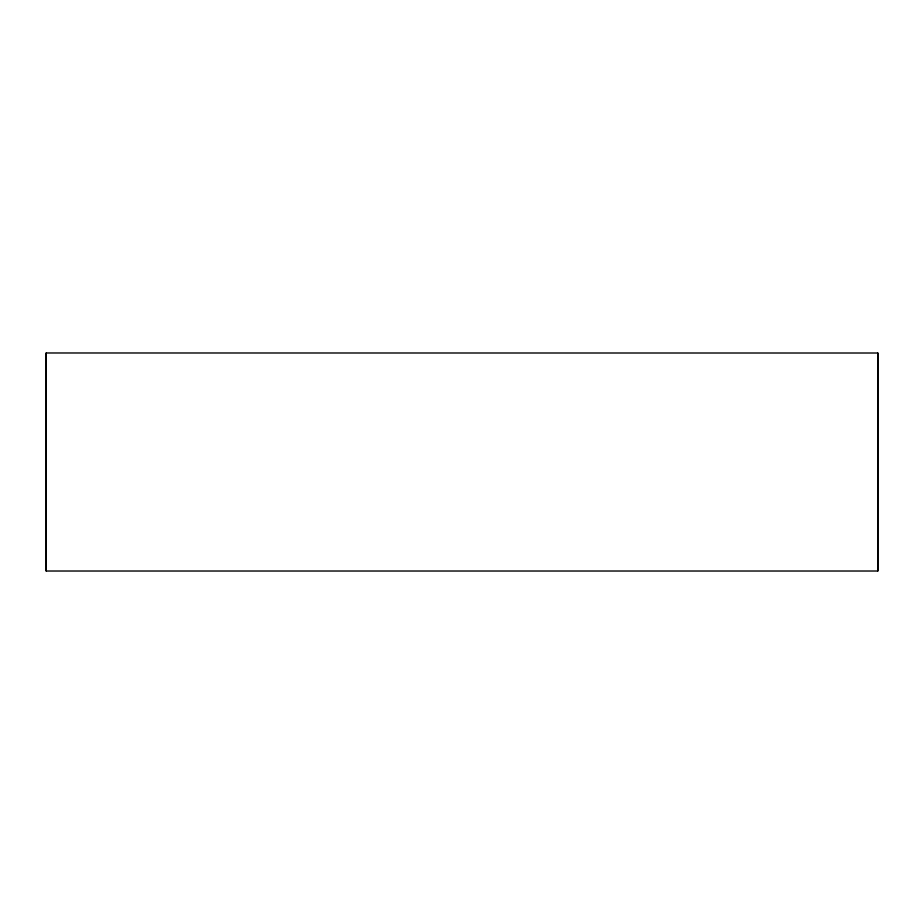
<?xml version="1.0" encoding="UTF-8"?>
<svg xmlns="http://www.w3.org/2000/svg" width="924" height="924" viewBox="0 0 924 924"><rect width="100%" height="100%" fill="white"/><g stroke="black" fill="none" stroke-linecap="round" stroke-linejoin="round"><path stroke-width="1.39" d="M46.212 570.974L46.2 352.98L877.8 353.014L877.8 571.02L46.2 571.02L46.212 353.014M877.788 570.974L877.8 353.014"/></g></svg>
